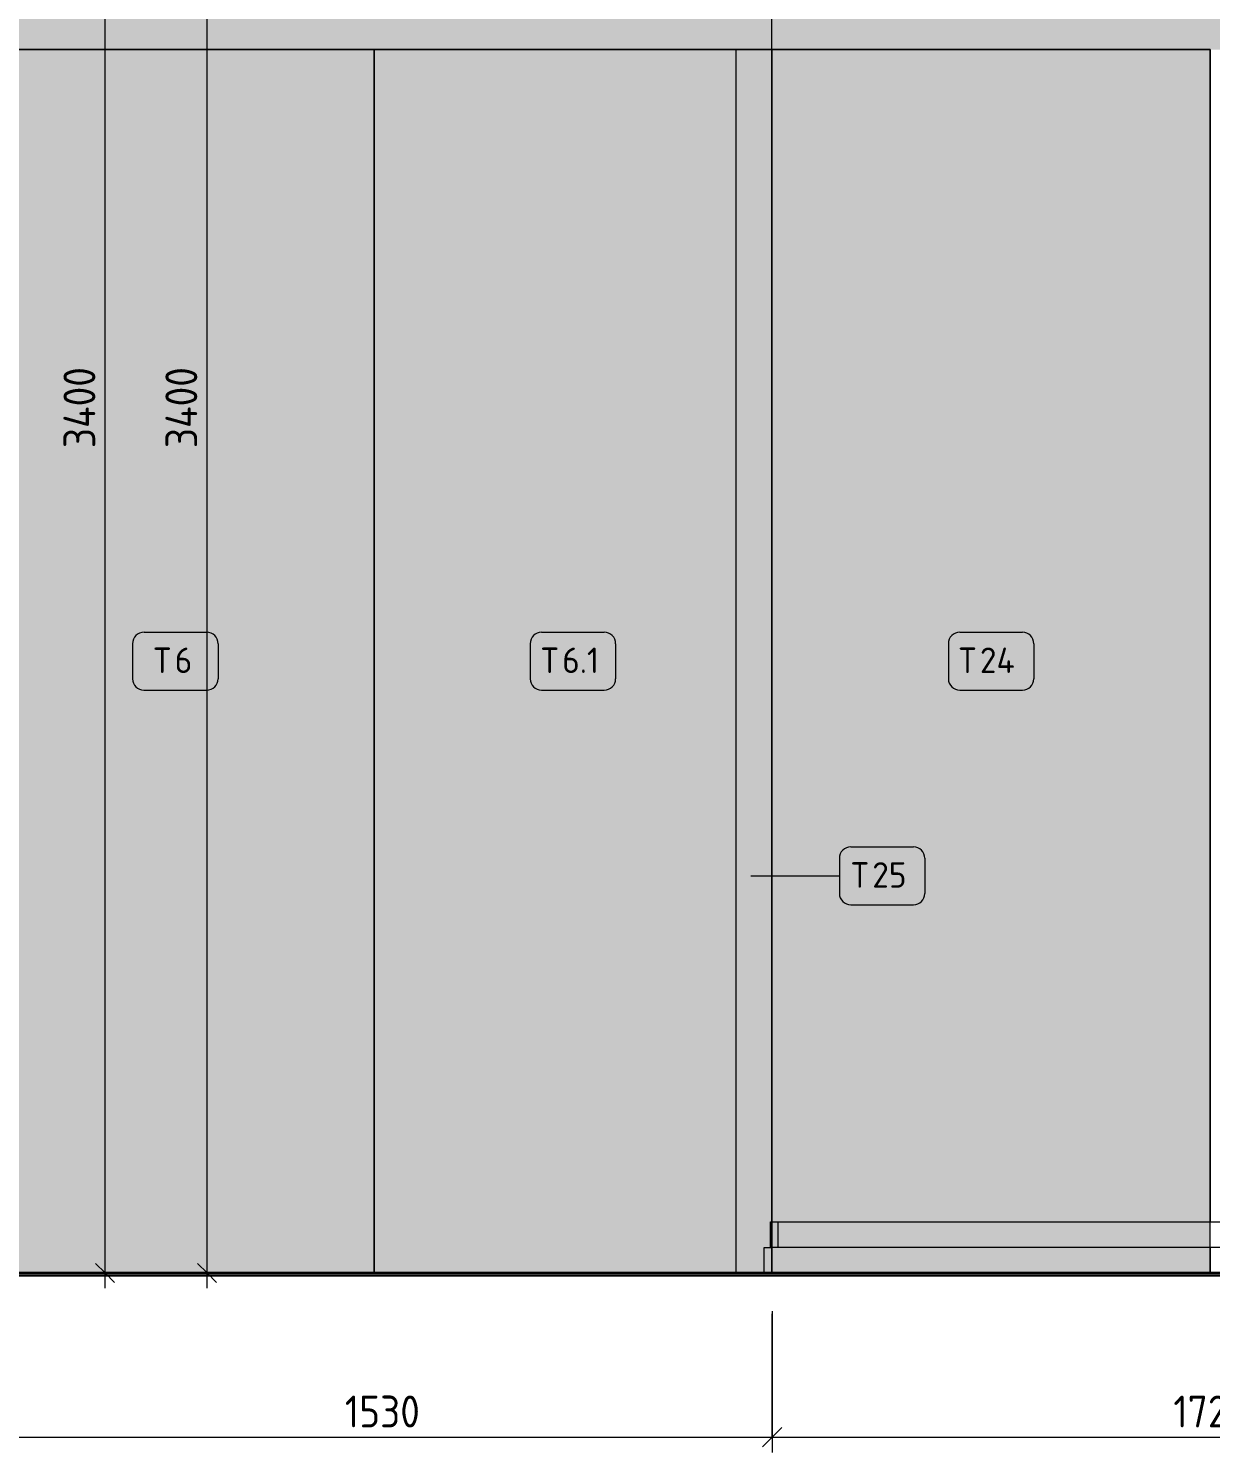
# Model space of a CAD drawing. Header units: millimetres. Extents: x 108302 to 166327, y -1987 to 21700.
# Drawn here: x 145475 to 147794, y 3848 to 6641 of the extents above; entities that cross this region are included whole.
import ezdxf

# ---------------------------------------------------------------- set-up
doc = ezdxf.new("R2010")
doc.units = ezdxf.units.MM
for name, color, linetype, lineweight in [('A-ANNO-DIMS', 7, 'Continuous', 9), ('A-ANNO-DIMS-25', 7, 'Continuous', 9), ('A-GENM', 7, 'Continuous', 9), ('A-WALL-PATT', 7, 'Continuous', 9), ('I-FURN-IDEN', 7, 'Continuous', 9), ('I-WALL', 7, 'Continuous', 9)]:
    doc.layers.add(name, color=color, linetype=linetype, lineweight=lineweight)
for name, color, linetype, lineweight, true_color in [('A-FLOR-1', 7, 'Continuous', 9, 0x787878), ('A-FLOR-FNSH-2', 7, 'Continuous', 30, 0x3c3c3c), ('I-FURN-13', 7, 'Continuous', 9, 0x9e9e9e), ('I-FURN-2', 7, 'Continuous', 9, 0xacacac), ('I-FURN-20', 7, 'Continuous', 9, 0x949494), ('I-FURN-4', 7, 'Continuous', 9, 0xc0c0c0)]:
    doc.layers.add(name, color=color, linetype=linetype, lineweight=lineweight, true_color=true_color)
doc.layers.add('I-FURN-3', color=7, linetype='Continuous', lineweight=9, true_color=0x7f7f7f, transparency=0.7)
doc.styles.add('GOST Common_2', font='GOST_Common.ttf', dxfattribs={"height": 50})
doc.styles.add('ISOCPEUR_1', font='isocpeur.ttf', dxfattribs={"width": 0.9, "height": 62.5})
doc.dimstyles.new('ISO-2_5_0_9К_БОЛЬШОЙ_1', dxfattribs={"dimscale": 304.8, "dimtxt": 62.248823, "dimasz": 0.123031, "dimexe": 0.098425, "dimexo": 0.246063, "dimgap": 0, "dimtad": 1, "dimdec": 0, "dimrnd": 10, "dimzin": 0, "dimdsep": 46, "dimtxsty": 'ISOCPEUR_1', "dimblk1": 'OBLIQUE', "dimblk2": 'OBLIQUE', "dimsah": 1, "dimcen": 0.09, "dimdle": 0.098425, "dimazin": 0, "dimtfac": 1, "dimtdec": 4, "dimtix": 1, "dimtmove": 0, "dimatfit": 3, "dimfxl": 1, "dimtvp": 1, "dimtolj": 1, "dimtzin": 0, "dimarcsym": 2})

# ---------------------------------------------------------------- blocks, each defined once
blk = doc.blocks.new('Плинтус - Плинтус темный _ст_школа_-32862312-Развертка 2_47-3')
at = {"layer": 'A-GENM'}
for p, q in [((-117316.4, 4250), (-117301.4, 4250)), ((-117316.4, 4200), (-117316.4, 4250)), ((-117301.4, 4250), (-117301.4, 4200)), ((-117301.4, 4200), (-117316.4, 4200))]:
    blk.add_line(p, q, dxfattribs=at)
blk = doc.blocks.new('Мат в спортивном зале - Т6_1-31227204-Развертка 2_47-3')
at = {"layer": 'I-FURN-3'}
for points in [[(-117407.8, 4200), (-117371.4, 4200), (-117371.4, 6600), (-118081.4, 6600), (-118081.4, 4200)], [(-117337.3, 4200), (-117316.4, 4200), (-117316.4, 4250), (-117304.1, 4250), (-117304.1, 4300), (-117301.4, 4300), (-117301.4, 6600), (-117371.4, 6600), (-117371.4, 4200)]]:
    blk.add_hatch(color=256, dxfattribs=at).paths.add_polyline_path(points)
at = {"layer": 'I-FURN-13'}
for p, q in [((-118081.4, 4200), (-118081.4, 6600)), ((-117301.4, 6600), (-117371.4, 6600)), ((-117301.4, 4300), (-117301.4, 6600)), ((-118081.4, 4200), (-117371.4, 4200)), ((-117316.4, 4200), (-117371.4, 4200))]:
    blk.add_line(p, q, dxfattribs=at)
at = {"layer": 'I-FURN-2'}
for p, q in [((-117371.4, 6600), (-118081.4, 6600)), ((-117371.4, 6600), (-117301.4, 6600)), ((-117371.4, 4200), (-117407.8, 4200))]:
    blk.add_line(p, q, dxfattribs=at)
at = {"layer": 'I-FURN-20'}
for p, q in [((-117301.4, 6600), (-117301.4, 4300)), ((-117371.4, 4200), (-117316.4, 4200))]:
    blk.add_line(p, q, dxfattribs=at)
at = {"layer": 'I-FURN-4'}
for p, q in [((-118081.4, 6600), (-117371.4, 6600)), ((-118081.4, 4200), (-118081.4, 6600))]:
    blk.add_line(p, q, dxfattribs=at)
blk = doc.blocks.new('Мат в спортивном зале - Т6-31175905-Развертка 2_47-3')
at = {"layer": 'I-FURN-3'}
for points in [[(-118081.4, 4200), (-118081.4, 6600), (-118861.4, 6600), (-118861.4, 6300), (-118830, 6300), (-118830, 4200), (-118675.4, 4200)], [(-118830, 4200), (-118830, 6300), (-118861.4, 6300), (-118861.4, 4200)]]:
    blk.add_hatch(color=256, dxfattribs=at).paths.add_polyline_path(points)
at = {"layer": 'I-FURN-13'}
for p in [(-118081.4, 6600), (-118861.4, 4200)]:
    blk.add_line(p, (-118081.4, 4200), dxfattribs=at)
at = {"layer": 'I-FURN-2'}
for p in [(-118081.4, 6600), (-118861.4, 4200)]:
    blk.add_line(p, (-118861.4, 6600), dxfattribs=at)
at = {"layer": 'I-FURN-4'}
for p, q in [((-118861.4, 6600), (-118081.4, 6600)), ((-118861.4, 4200), (-118861.4, 6600)), ((-118081.4, 4200), (-118081.4, 6600))]:
    blk.add_line(p, q, dxfattribs=at)
blk = doc.blocks.new('Мат в спортивном зале - Т24-V34-Развертка 2_47-3')
at = {"layer": 'I-FURN-3'}
for points in [[(-117301, 4200), (-116441, 4200), (-116441, 4250), (-117299, 4250), (-117299, 4300), (-116441, 4300), (-116441, 6600), (-117301, 6600), (-117301, 4200.8)], [(-117289.1, 4250), (-117289.1, 4300), (-117299, 4300), (-117299, 4250)], [(-116774, 4250), (-116441, 4250), (-116441, 4300), (-117289.1, 4300), (-117289.1, 4250)]]:
    blk.add_hatch(color=256, dxfattribs=at).paths.add_polyline_path(points)
at = {"layer": 'I-FURN-13'}
blk.add_line((-117301, 4200), (-116441, 4200), dxfattribs=at)
at = {"layer": 'I-FURN-2'}
for p, q in [((-116441, 6600), (-117301, 6600)), ((-117301, 4200), (-117301, 6600)), ((-116441, 6600), (-116441, 4300)), ((-116441, 4250), (-116441, 4200))]:
    blk.add_line(p, q, dxfattribs=at)
at = {"layer": 'I-FURN-4'}
for p, q in [((-117301, 6600), (-116441, 6600)), ((-117301, 4200), (-117301, 6600)), ((-116441, 4200), (-116441, 6600))]:
    blk.add_line(p, q, dxfattribs=at)
blk = doc.blocks.new('Мат в спортивном зале - Т25-31224382-Развертка 2_47-3')
at = {"layer": 'I-FURN-3'}
blk.add_hatch(color=256, dxfattribs=at).paths.add_polyline_path([(-117301.4, 4200), (-117301.4, 4300), (-117304.1, 4300), (-117304.1, 4250), (-117316.4, 4250), (-117316.4, 4200)])
at = {"layer": 'I-FURN-13'}
for p, q in [((-117301.4, 4300), (-117301.4, 6600)), ((-117371.4, 4200), (-117316.4, 4200))]:
    blk.add_line(p, q, dxfattribs=at)
at = {"layer": 'I-FURN-2'}
for p in [(-117301.4, 6600), (-117371.4, 4200)]:
    blk.add_line(p, (-117371.4, 6600), dxfattribs=at)
at = {"layer": 'I-FURN-4'}
for p, q in [((-117371.4, 6600), (-117301.4, 6600)), ((-117371.4, 4200), (-117371.4, 6600)), ((-117301.4, 6600), (-117301.4, 4200))]:
    blk.add_line(p, q, dxfattribs=at)
blk = doc.blocks.new('Плинтус - Плинтус темный _ст_школа_-33126872-Развертка 2_47-3')
at = {"layer": 'A-GENM'}
h = blk.add_hatch(color=256, dxfattribs=at)
h.paths.add_polyline_path([(-116441, 4250), (-116440, 4250), (-116440, 4300), (-116441, 4300)])
h.paths.add_polyline_path([(-115579, 4250), (-115565, 4250), (-115565, 4300), (-115580, 4300), (-115580, 4250)])
for p, q in [((-117304.1, 4250), (-117304.1, 4300)), ((-117304.1, 4300), (-117301.4, 4300)), ((-117299, 4300), (-117289.1, 4300)), ((-117289.1, 4300), (-116441, 4300)), ((-117289.1, 4300), (-117289.1, 4250)), ((-116441, 4300), (-116440, 4300)), ((-116440, 4300), (-115580, 4300)), ((-115580, 4300), (-115565, 4300)), ((-115565, 4250), (-115565, 4300)), ((-117289.1, 4250), (-117299, 4250)), ((-116441, 4250), (-117289.1, 4250)), ((-116440, 4250), (-116441, 4250)), ((-115580, 4250), (-116440, 4250)), ((-115570.4, 4250), (-115580, 4250))]:
    blk.add_line(p, q, dxfattribs=at)
blk = doc.blocks.new('DIMBLOCK44-Развертка 2_47-3')
at = {"layer": 'A-ANNO-DIMS-25'}
for p, q in [((145404.4, 4125), (145404.4, 3847.6)), ((145404.4, 3877.6), (145404.4, 4120)), ((146933.9, 4125), (146933.9, 3847.6)), ((146933.9, 3877.6), (146933.9, 4120)), ((145404.4, 3877.6), (146933.9, 3877.6))]:
    blk.add_line(p, q, dxfattribs=at)
at = {"layer": 'A-ANNO-DIMS-25', "lineweight": 20}
for p, q in [((145404.4, 3877.6), (145423.1, 3896.4)), ((146933.9, 3877.6), (146952.7, 3896.4)), ((145404.4, 3877.6), (145385.6, 3858.9)), ((146933.9, 3877.6), (146915.2, 3858.9))]:
    blk.add_line(p, q, dxfattribs=at)
at = {"layer": 'A-ANNO-DIMS-25', "color": 0, "insert": (146095.5, 3959.3), "char_height": 62.5, "width": 176.691, "attachment_point": 1, "line_spacing_factor": 1.149209, "style": 'ISOCPEUR_1'}
blk.add_mtext('1530', dxfattribs=at)
blk = doc.blocks.new('_Oblique')
at = {"color": 0, "linetype": 'ByBlock', "lineweight": -2}
blk.add_line((-0.5, -0.5), (0.5, 0.5), dxfattribs=at)
blk = doc.blocks.new('DIMBLOCK45-Развертка 2_47-3')
at = {"layer": 'A-ANNO-DIMS-25'}
for p, q in [((146933.9, 4125), (146933.9, 3847.6)), ((146933.9, 3877.6), (146933.9, 4120)), ((148655.4, 4125), (148655.4, 3847.6)), ((148655.4, 3877.6), (148655.4, 4120)), ((146933.9, 3877.6), (148655.4, 3877.6))]:
    blk.add_line(p, q, dxfattribs=at)
at = {"layer": 'A-ANNO-DIMS-25', "lineweight": 20}
for p, q in [((146933.9, 3877.6), (146952.7, 3896.4)), ((148655.4, 3877.6), (148674.1, 3896.4)), ((146933.9, 3877.6), (146915.2, 3858.9)), ((148655.4, 3877.6), (148636.6, 3858.9))]:
    blk.add_line(p, q, dxfattribs=at)
at = {"layer": 'A-ANNO-DIMS-25', "color": 0, "insert": (147721, 3959.3), "char_height": 62.5, "width": 176.691, "attachment_point": 1, "line_spacing_factor": 1.149209, "style": 'ISOCPEUR_1'}
blk.add_mtext('1720', dxfattribs=at)
blk = doc.blocks.new('DIMBLOCK50-Развертка 2_47-3')
at = {"layer": 'A-ANNO-DIMS-25'}
for p, q in [((145625.1, 4170), (145625.1, 7630)), ((145673.6, 7600), (145595.1, 7600)), ((145625.1, 7600), (145673.6, 7600)), ((145673.6, 4200), (145595.1, 4200)), ((145625.1, 4200), (145673.6, 4200))]:
    blk.add_line(p, q, dxfattribs=at)
at = {"layer": 'A-ANNO-DIMS-25', "lineweight": 20}
for p, q in [((145625.1, 7600), (145606.4, 7618.8)), ((145625.1, 7600), (145643.9, 7581.2)), ((145625.1, 4200), (145606.4, 4218.7)), ((145625.1, 4200), (145643.9, 4181.2))]:
    blk.add_line(p, q, dxfattribs=at)
at = {"layer": 'A-ANNO-DIMS-25', "color": 0, "insert": (145543.5, 5818), "char_height": 62.5, "width": 196.802, "attachment_point": 1, "rotation": 90, "line_spacing_factor": 1.149209, "style": 'ISOCPEUR_1'}
blk.add_mtext('3400', dxfattribs=at)
blk = doc.blocks.new('DIMBLOCK51-Развертка 2_47-3')
at = {"layer": 'A-ANNO-DIMS-25'}
for p, q in [((145825.1, 4170), (145825.1, 7630)), ((145873.6, 7600), (145795.1, 7600)), ((145825.1, 7600), (145873.6, 7600)), ((145873.6, 4200), (145795.1, 4200)), ((145825.1, 4200), (145873.6, 4200))]:
    blk.add_line(p, q, dxfattribs=at)
at = {"layer": 'A-ANNO-DIMS-25', "lineweight": 20}
for p, q in [((145825.1, 7600), (145806.4, 7618.8)), ((145825.1, 7600), (145843.9, 7581.2)), ((145825.1, 4200), (145806.4, 4218.7)), ((145825.1, 4200), (145843.9, 4181.2))]:
    blk.add_line(p, q, dxfattribs=at)
at = {"layer": 'A-ANNO-DIMS-25', "color": 0, "insert": (145743.5, 5818), "char_height": 62.5, "width": 196.802, "attachment_point": 1, "rotation": 90, "line_spacing_factor": 1.149209, "style": 'ISOCPEUR_1'}
blk.add_mtext('3400', dxfattribs=at)
blk = doc.blocks.new('Марка_Мебель - В прямоуг_Balcon_Марка-25523697-Развертка 2_47-3')
at = {"layer": 'I-FURN-IDEN'}
for p, q in [((-121135.4, 5244.8), (-121012.6, 5244.8)), ((-121157.9, 5222.3), (-121157.9, 5153.3)), ((-120990.1, 5222.3), (-120990.1, 5153.5)), ((-121135.5, 5131), (-121012.6, 5131))]:
    blk.add_line(p, q, dxfattribs=at)
for centre, radius, start, end in [((-121135.4, 5222.3), 22.5, 90, 180), ((-121012.6, 5222.3), 22.5, 0, 90), ((-121135.5, 5153.3), 22.3, 180, 270), ((-121012.6, 5153.5), 22.5, 270, 0)]:
    blk.add_arc(centre, radius, start, end, dxfattribs=at)

msp = doc.modelspace()

# ---------------------------------------------------------------- hatches: boundary and pattern name
at = {"layer": 'A-FLOR-1'}
msp.add_hatch(color=256, dxfattribs=at).paths.add_polyline_path([(143324.4, 4195), (153164.4, 4195), (153164.4, 4200), (143024.4, 4200), (143024.4, 4195), (143322.9, 4195)])
at = {"layer": 'A-WALL-PATT'}
h = msp.add_hatch(color=256, dxfattribs=at)
h.paths.add_polyline_path([(146932.9, 4200), (146933.4, 4200), (146933.6, 6600), (146933.9, 6600), (146933.9, 7600), (146932.9, 7600), (146932.9, 4201.4)])
h.paths.add_polyline_path([(146932.9, 7650), (146933.9, 7650), (146933.9, 8100), (146932.9, 8100), (146932.9, 7734.4)])
msp.add_hatch(color=256, dxfattribs=at).paths.add_polyline_path([(145372.9, 6300), (145372.9, 6600), (146932.9, 6600), (146932.9, 7600), (143325.4, 7600), (143325.4, 6600), (143955.4, 6600), (143955.4, 6300), (144291.4, 6300)])
h = msp.add_hatch(color=256, dxfattribs=at)
h.paths.add_polyline_path([(147794.4, 4200), (147794.4, 4250), (147793.4, 4250), (147793.4, 4200)])
h.paths.add_polyline_path([(147794.4, 4300), (147794.4, 6600), (148654.4, 6600), (148654.4, 4300), (148655.4, 4300), (148655.4, 7600), (146933.9, 7600), (146933.9, 6600), (147793.4, 6600), (147793.4, 4300)])

# ---------------------------------------------------------------- linework, layer by layer
at = {"layer": 'A-FLOR-FNSH-2'}
for p, q in [((153164.4, 4200), (143024.4, 4200)), ((143024.4, 4195), (153164.4, 4195))]:
    msp.add_line(p, q, dxfattribs=at)
at = {"layer": 'I-FURN-IDEN'}
msp.add_line((146891.7, 4978.9), (147065.8, 4978.9), dxfattribs=at)
at = {"layer": 'I-WALL'}
msp.add_line((146932.9, 4250), (146932.9, 7600), dxfattribs=at)

# ---------------------------------------------------------------- block references
at = {"layer": 'A-GENM'}
for name in ['Плинтус - Плинтус темный _ст_школа_-33126872-Развертка 2_47-3', 'Плинтус - Плинтус темный _ст_школа_-32862312-Развертка 2_47-3']:
    msp.add_blockref(name, (264234.4, 0), dxfattribs=at)
at = {"layer": 'I-FURN-13'}
msp.add_blockref('Мат в спортивном зале - Т6_1-31227204-Развертка 2_47-3', (264234.4, 0), dxfattribs=at)
at = {"layer": 'I-FURN-4'}
for name in ['Мат в спортивном зале - Т6-31175905-Развертка 2_47-3', 'Мат в спортивном зале - Т25-31224382-Развертка 2_47-3', 'Мат в спортивном зале - Т24-V34-Развертка 2_47-3']:
    msp.add_blockref(name, (264234.4, 0), dxfattribs=at)
at = {"layer": 'I-FURN-IDEN'}
for p in [(266836.9, 212.1), (267616.9, 212.1), (268437.4, 212.1), (268223.6, -209)]:
    msp.add_blockref('Марка_Мебель - В прямоуг_Balcon_Марка-25523697-Развертка 2_47-3', p, dxfattribs=at)

# ---------------------------------------------------------------- texts
at = {"layer": 'I-FURN-IDEN', "char_height": 50, "attachment_point": 1, "style": 'GOST Common_2'}
for s, insert, width in [('\\fGOST Common|b0|i0|c204|p34|;Т', (145720.4, 5426.8), 50.105), ('\\fGOST Common|b0|i0|c204|p34|;6', (145761.7, 5426.8), 44.093), ('\\fGOST Common|b0|i0|c204|p34|;Т', (146480.5, 5426.8), 50.105), ('6.1', (146521.9, 5426.8), 92.194), ('\\fGOST Common|b0|i0|c204|p34|;Т', (147300.1, 5426.8), 50.105), ('24', (147341.4, 5426.8), 94.198), ('\\fGOST Common|b0|i0|c204|p34|;Т', (147088.9, 5005.7), 50.105), ('25', (147130.2, 5005.7), 88.186)]:
    msp.add_mtext(s, dxfattribs=dict(at, insert=insert, width=width))

# ---------------------------------------------------------------- dimensions: what is measured, and where the dimension line sits
at = {"layer": 'A-ANNO-DIMS'}
for base, p1, p2, picture, middle in [((145625.1, 7600), (145598.6, 4200), (145598.6, 7600), 'DIMBLOCK50-Развертка 2_47-3', (145593.9, 5900)), ((145825.1, 7600), (145798.6, 4200), (145798.6, 7600), 'DIMBLOCK51-Развертка 2_47-3', (145793.9, 5900))]:
    dim = msp.add_linear_dim(base=base, p1=p1, p2=p2, angle=90, dimstyle='ISO-2_5_0_9К_БОЛЬШОЙ_1', override={"dimpost": '<>', "dimfxl": 3400}, dxfattribs=at)
    dim.commit()
    dim.dimension.update_dxf_attribs({"geometry": picture, "text_midpoint": middle})
for base, p1, p2, override, picture, middle in [((146933.9032, 3877.6084), (145404.3519, 4200), (146933.9032, 4200), {"dimpost": '<>', "dimfxl": 1529.551312}, 'DIMBLOCK44-Развертка 2_47-3', (146169.1275, 3908.8584)), ((148655.3519, 3877.6084), (146933.9032, 4200), (148655.3519, 4200), {"dimpost": '<>', "dimfxl": 1721.448723}, 'DIMBLOCK45-Развертка 2_47-3', (147794.6276, 3908.8584))]:
    dim = msp.add_linear_dim(base=base, p1=p1, p2=p2, dimstyle='ISO-2_5_0_9К_БОЛЬШОЙ_1', override=override, dxfattribs=at)
    dim.commit()
    dim.dimension.update_dxf_attribs({"geometry": picture, "text_midpoint": middle})

doc.saveas('drawing.dxf')
